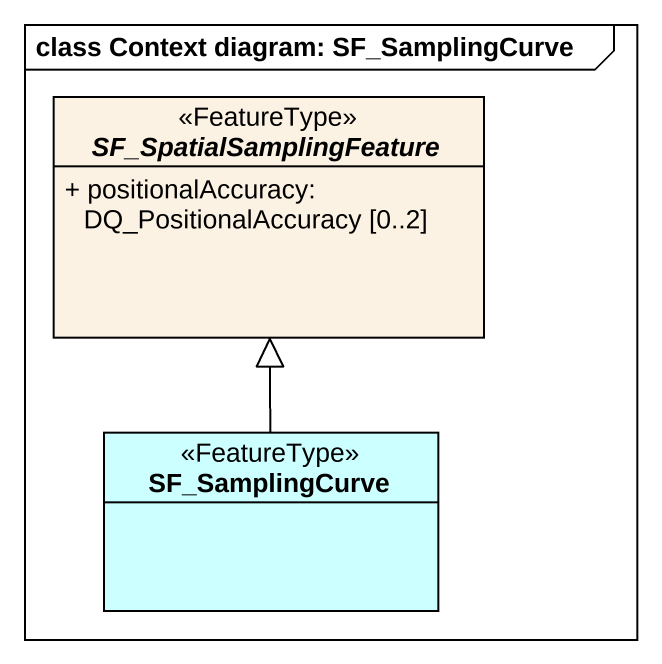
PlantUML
@startuml
mainframe class Context diagram: SF_SamplingCurve
hide circle
hide empty members
skinparam classAttributeIconSize 0
abstract class SF_SpatialSamplingFeature <<FeatureType>> {
  + positionalAccuracy: DQ_PositionalAccuracy [0..2]
}
class SF_SamplingCurve <<FeatureType>> #CCFFFF
SF_SamplingCurve -up-|> SF_SpatialSamplingFeature
@enduml
